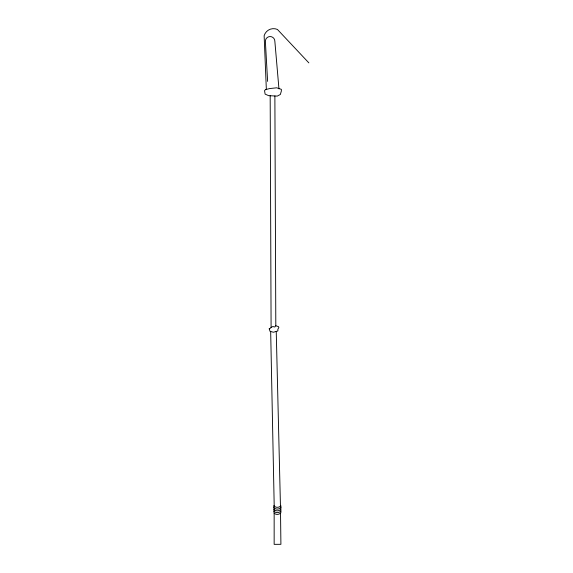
<?xml version="1.0" encoding="UTF-8"?>
<svg xmlns="http://www.w3.org/2000/svg" width="573" height="573" viewBox="0 0 573 573"><rect width="100%" height="100%" fill="white"/><g stroke="black" fill="none" stroke-linecap="round" stroke-linejoin="round"><path stroke-width="0.86" d="M280.856 511.08L280.405 511.467A4.684 4.684 0 0 1 274.159 511.467L273.851 505.687L274.209 506.145A4.684 4.684 0 0 0 280.455 506.145L280.906 505.751L280.849 512.828L280.398 513.222A4.684 4.684 0 0 1 274.152 513.222L273.808 510.987M273.815 509.239L274.188 509.676A4.684 4.684 0 0 0 280.433 509.676L280.655 509.476M265.406 89.653L264.54 90.656L265.113 94.115L268.637 95.662L277.275 96.092L280.369 94.459L281.357 91.014L281.372 89.345L276.673 87.805L269.675 88.557L265.449 89.675M280.892 507.528L280.441 507.922A4.684 4.684 0 0 1 274.195 507.922L273.837 507.463M308.861 62.887L277.432 29.452A9.784 9.784 0 0 0 264.139 35.727L266.345 89.46M278.951 88.851L274.861 41.406A4.749 4.749 0 0 0 269.955 36.55A4.749 4.749 0 0 0 265.392 41.729L267.62 81.395M276.243 331.416L280.455 506.145M270.671 331.545L274.209 506.145M280.534 513.1L280.906 544.314L274.152 544.35L274.152 513.222M274.875 95.97L275.814 325.793M270.177 95.741L271.093 327.613M269.217 328.802L270.033 331.323L273.428 332.24L277.869 330.958L277.862 329.267L278.893 327.369L278.421 326.603L275.627 325.736L274.89 326.968L273.858 326.868C272.784 325.421 270.542 328.508 269.217 328.802"/></g></svg>
